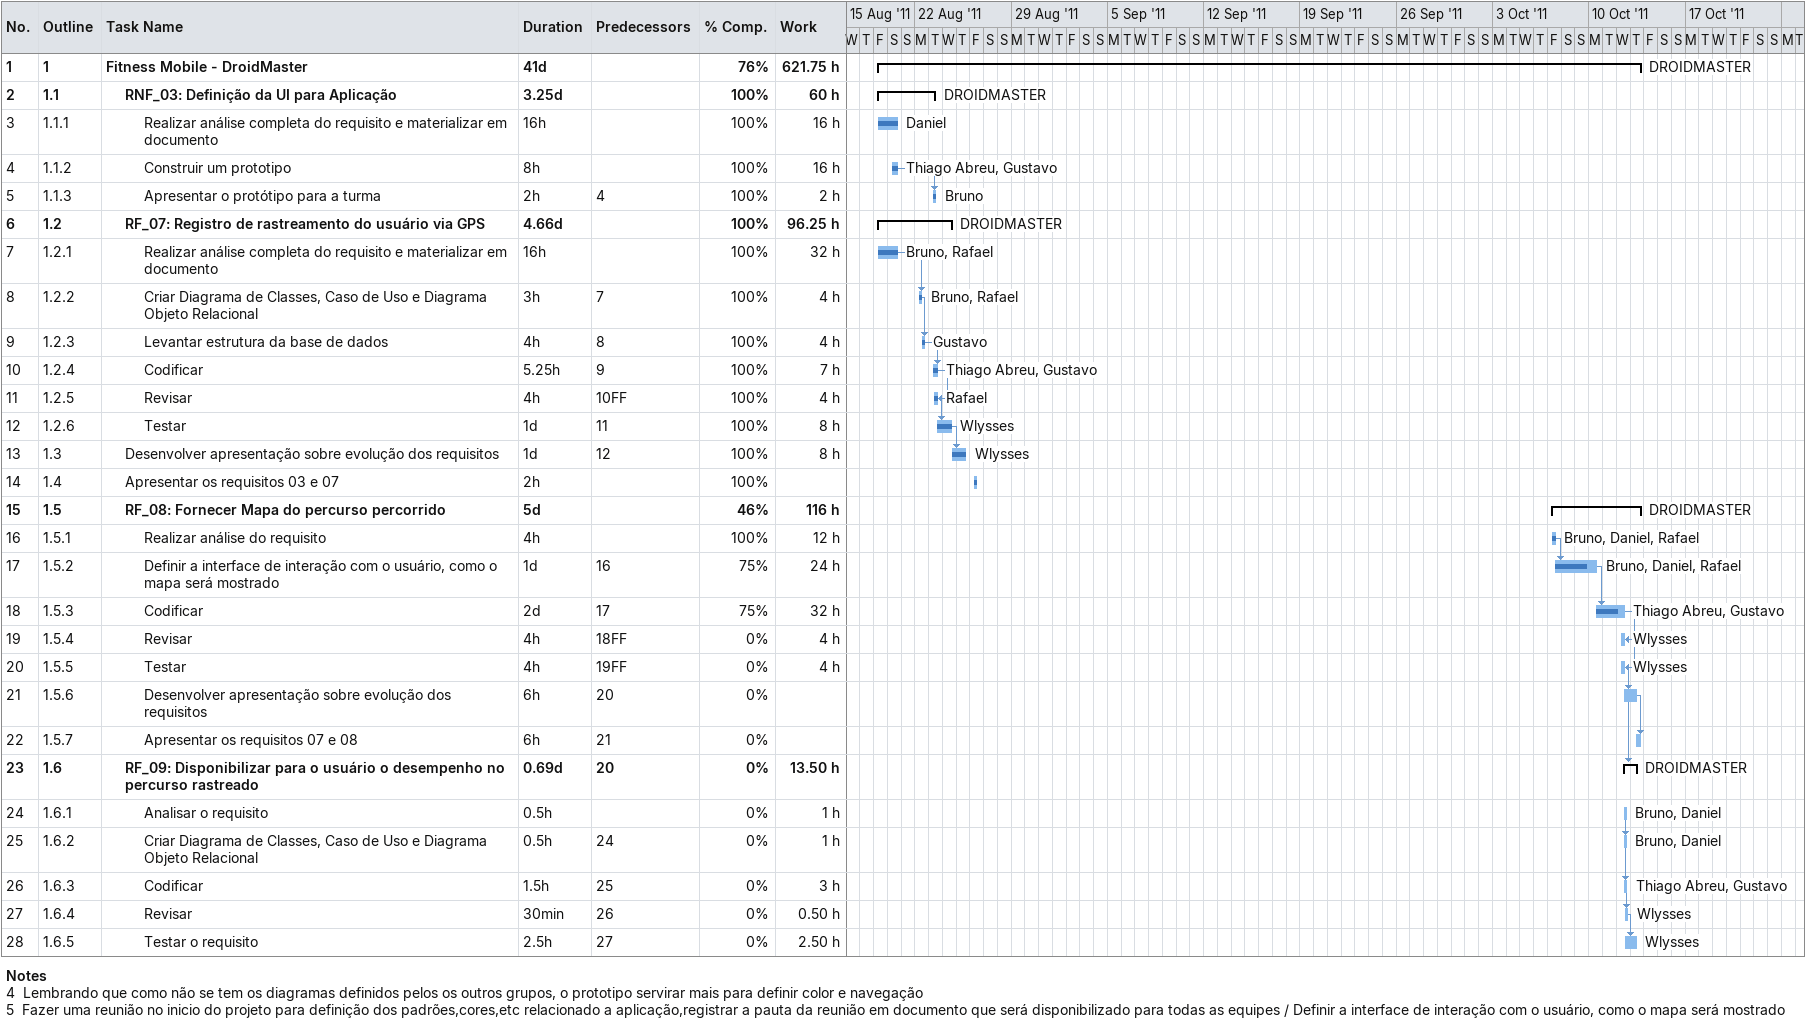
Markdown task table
| ID | WBS | Task | Duration | Start | Finish | Predecessors | Resources | % complete | Work (h) |
|---|---|---|---|---|---|---|---|---|---|
| 1 | 1 | **Fitness Mobile - DroidMaster** | 41d | 2011-08-19 | 2011-10-13 |  | DROIDMASTER | 76 | 621.75 |
| 2 | 1.1 | **RNF_03: Definição da UI para Aplicação** | 3.25d | 2011-08-19 | 2011-08-23 |  | DROIDMASTER | 100 | 60 |
| 3 | 1.1.1 | Realizar análise completa do requisito e materializar em documento | 16h | 2011-08-19 | 2011-08-20 |  | Daniel | 100 | 16 |
| 4 | 1.1.2 | Construir um prototipo | 8h | 2011-08-20 | 2011-08-20 |  | Thiago Abreu, Gustavo | 100 | 16 |
| 5 | 1.1.3 | Apresentar o protótipo para a turma | 2h | 2011-08-23 | 2011-08-23 | 4 | Bruno | 100 | 2 |
| 6 | 1.2 | **RF_07: Registro de rastreamento do usuário via GPS** | 4.66d | 2011-08-19 | 2011-08-24 |  | DROIDMASTER | 100 | 96.25 |
| 7 | 1.2.1 | Realizar análise completa do requisito e materializar em documento | 16h | 2011-08-19 | 2011-08-20 |  | Bruno, Rafael | 100 | 32 |
| 8 | 1.2.2 | Criar Diagrama de Classes, Caso de Uso e Diagrama Objeto Relacional | 3h | 2011-08-22 | 2011-08-22 | 7 | Bruno, Rafael | 100 | 4 |
| 9 | 1.2.3 | Levantar estrutura da base de dados | 4h | 2011-08-22 | 2011-08-22 | 8 | Gustavo | 100 | 4 |
| 10 | 1.2.4 | Codificar | 5.25h | 2011-08-23 | 2011-08-23 | 9 | Thiago Abreu, Gustavo | 100 | 7 |
| 11 | 1.2.5 | Revisar | 4h | 2011-08-23 | 2011-08-23 | 10FF | Rafael | 100 | 4 |
| 12 | 1.2.6 | Testar | 1d | 2011-08-23 | 2011-08-24 | 11 | Wlysses | 100 | 8 |
| 13 | 1.3 | Desenvolver apresentação sobre evolução dos requisitos | 1d | 2011-08-24 | 2011-08-25 | 12 | Wlysses | 100 | 8 |
| 14 | 1.4 | Apresentar os requisitos 03 e 07 | 2h | 2011-08-26 | 2011-08-26 |  |  | 100 |  |
| 15 | 1.5 | **RF_08: Fornecer Mapa do percurso percorrido** | 5d | 2011-10-07 | 2011-10-13 |  | DROIDMASTER | 46 | 116 |
| 16 | 1.5.1 | Realizar análise do requisito | 4h | 2011-10-07 | 2011-10-07 |  | Bruno, Daniel, Rafael | 100 | 12 |
| 17 | 1.5.2 | Definir a interface de interação com o usuário, como o mapa será mostrado | 1d | 2011-10-07 | 2011-10-10 | 16 | Bruno, Daniel, Rafael | 75 | 24 |
| 18 | 1.5.3 | Codificar | 2d | 2011-10-10 | 2011-10-12 | 17 | Thiago Abreu, Gustavo | 75 | 32 |
| 19 | 1.5.4 | Revisar | 4h | 2011-10-12 | 2011-10-12 | 18FF | Wlysses | 0 | 4 |
| 20 | 1.5.5 | Testar | 4h | 2011-10-12 | 2011-10-12 | 19FF | Wlysses | 0 | 4 |
| 21 | 1.5.6 | Desenvolver apresentação sobre evolução dos requisitos | 6h | 2011-10-12 | 2011-10-13 | 20 |  | 0 |  |
| 22 | 1.5.7 | Apresentar os requisitos 07 e 08 | 6h | 2011-10-13 | 2011-10-13 | 21 |  | 0 |  |
| 23 | 1.6 | **RF_09: Disponibilizar para o usuário o desempenho no percurso rastreado** | 0.69d | 2011-10-12 | 2011-10-13 | 20 | DROIDMASTER | 0 | 13.50 |
| 24 | 1.6.1 | Analisar o requisito | 0.5h | 2011-10-12 | 2011-10-12 |  | Bruno, Daniel | 0 | 1 |
| 25 | 1.6.2 | Criar Diagrama de Classes, Caso de Uso e Diagrama Objeto Relacional | 0.5h | 2011-10-12 | 2011-10-12 | 24 | Bruno, Daniel | 0 | 1 |
| 26 | 1.6.3 | Codificar | 1.5h | 2011-10-12 | 2011-10-12 | 25 | Thiago Abreu, Gustavo | 0 | 3 |
| 27 | 1.6.4 | Revisar | 30min | 2011-10-12 | 2011-10-12 | 26 | Wlysses | 0 | 0.50 |
| 28 | 1.6.5 | Testar o requisito | 2.5h | 2011-10-12 | 2011-10-13 | 27 | Wlysses | 0 | 2.50 |

Notes
- 4: Lembrando que como não se tem os diagramas definidos pelos os outros grupos, o prototipo servirar mais para definir color e navegação
- 5: Fazer uma reunião no inicio do projeto para definição dos padrões,cores,etc relacionado a aplicação,registrar a pauta da reunião em documento que será disponibilizado para todas as equipes / Definir a interface de interação com o usuário, como o mapa será mostrado
